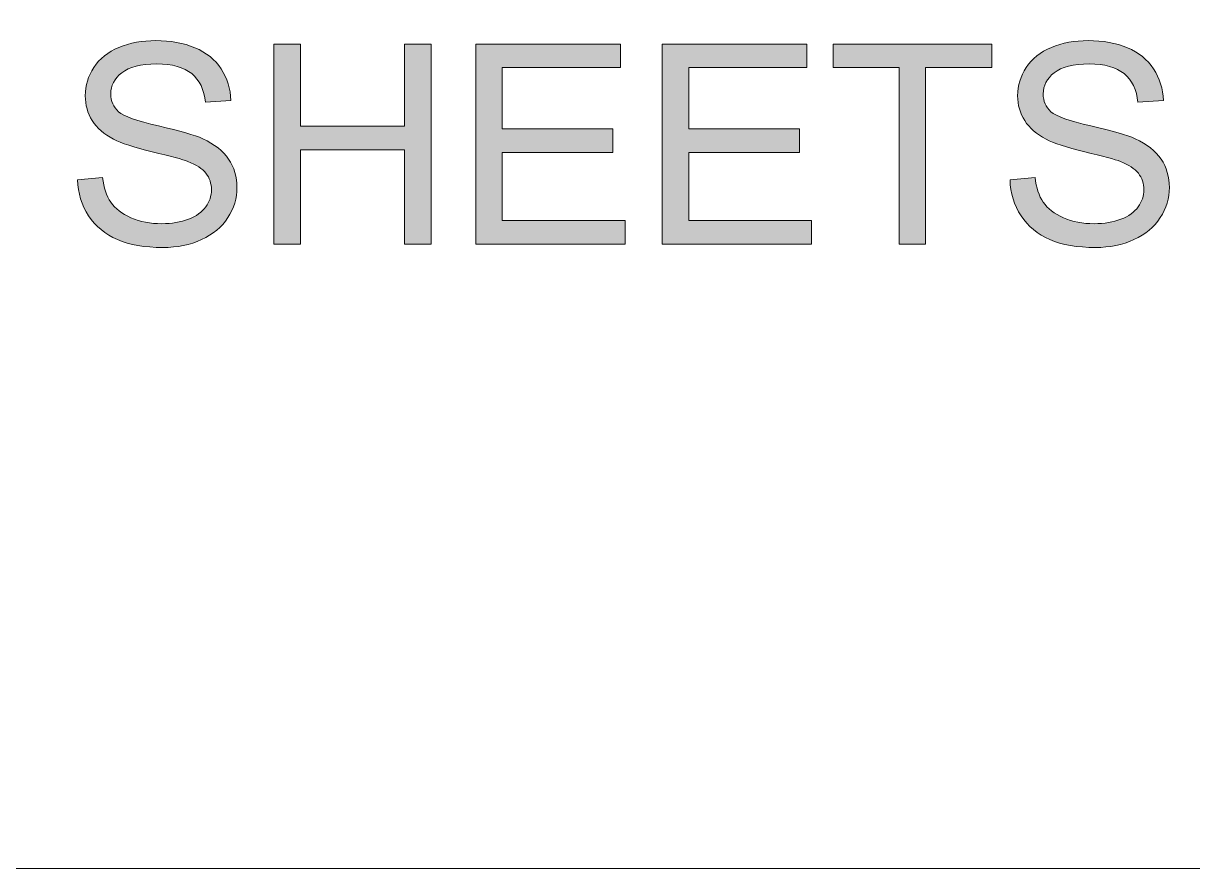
# Model space of a CAD drawing. Header units: inches. Extents: x -6.9 to 58.7, y -33.3 to 13.5.
# Drawn here: x 5.29 to 12.26, y -33.35 to -28.31 of the extents above; entities that cross this region are included whole.
import ezdxf

# ---------------------------------------------------------------- set-up
doc = ezdxf.new("R2010")
doc.units = ezdxf.units.IN
doc.header["$MEASUREMENT"] = 0
doc.layers.add('Layer 1', color=7, linetype='Continuous', lineweight=0)

# ---------------------------------------------------------------- blocks, each defined once
blk = doc.blocks.new('Block_1')
at = {"layer": 'Layer 1', "true_color": 0x000000, "transparency": 33554687}
h = blk.add_hatch(color=18, dxfattribs=at)
h.dxf.hatch_style = 2
edge = h.paths.add_edge_path()
edge.add_spline(control_points=[(5.6131, -29.241), (5.6131, -29.241), (5.7621, -29.228), (5.7621, -29.228), (5.7691, -29.2877), (5.7855, -29.3366), (5.8113, -29.3749), (5.837, -29.4131), (5.8771, -29.444), (5.9313, -29.4676), (5.9856, -29.4912), (6.0466, -29.503), (6.1144, -29.503), (6.1747, -29.503), (6.2278, -29.4941), (6.2739, -29.4762), (6.32, -29.4583), (6.3544, -29.4337), (6.3769, -29.4025), (6.3994, -29.3713), (6.4107, -29.3373), (6.4107, -29.3004), (6.4107, -29.263), (6.3998, -29.2303), (6.3781, -29.2023), (6.3564, -29.1744), (6.3206, -29.1509), (6.2707, -29.1319), (6.2387, -29.1195), (6.1679, -29.1001), (6.0583, -29.0738), (5.9487, -29.0474), (5.8719, -29.0226), (5.828, -28.9993), (5.771, -28.9695), (5.7286, -28.9324), (5.7006, -28.8882), (5.6727, -28.844), (5.6587, -28.7945), (5.6587, -28.7397), (5.6587, -28.6795), (5.6758, -28.6232), (5.71, -28.5708), (5.7442, -28.5185), (5.7941, -28.4787), (5.8597, -28.4516), (5.9253, -28.4245), (5.9983, -28.4109), (6.0786, -28.4109), (6.167, -28.4109), (6.245, -28.4252), (6.3126, -28.4536), (6.3801, -28.4821), (6.4321, -28.524), (6.4684, -28.5794), (6.5048, -28.6347), (6.5243, -28.6974), (6.527, -28.7674), (6.527, -28.7674), (6.3757, -28.7788), (6.3757, -28.7788), (6.3675, -28.7033), (6.34, -28.6464), (6.2931, -28.6079), (6.2461, -28.5693), (6.1768, -28.5501), (6.0851, -28.5501), (5.9896, -28.5501), (5.9201, -28.5676), (5.8764, -28.6026), (5.8327, -28.6376), (5.8109, -28.6797), (5.8109, -28.7291), (5.8109, -28.772), (5.8263, -28.8072), (5.8573, -28.8349), (5.8877, -28.8626), (5.967, -28.8909), (6.0953, -28.9199), (6.2236, -28.949), (6.3116, -28.9743), (6.3594, -28.996), (6.4288, -29.028), (6.4801, -29.0686), (6.5132, -29.1177), (6.5463, -29.1668), (6.5628, -29.2234), (6.5628, -29.2874), (6.5628, -29.3509), (6.5447, -29.4107), (6.5083, -29.4668), (6.472, -29.523), (6.4197, -29.5667), (6.3517, -29.5978), (6.2836, -29.629), (6.2069, -29.6446), (6.1218, -29.6446), (6.0138, -29.6446), (5.9233, -29.6289), (5.8504, -29.5974), (5.7774, -29.566), (5.7201, -29.5186), (5.6786, -29.4554), (5.6371, -29.3922), (5.6153, -29.3207), (5.6131, -29.241)], knot_values=[0, 0, 0, 0, 1, 1, 1, 2, 2, 2, 3, 3, 3, 4, 4, 4, 5, 5, 5, 6, 6, 6, 7, 7, 7, 8, 8, 8, 9, 9, 9, 10, 10, 10, 11, 11, 11, 12, 12, 12, 13, 13, 13, 14, 14, 14, 15, 15, 15, 16, 16, 16, 17, 17, 17, 18, 18, 18, 19, 19, 19, 20, 20, 20, 21, 21, 21, 22, 22, 22, 23, 23, 23, 24, 24, 24, 25, 25, 25, 26, 26, 26, 27, 27, 27, 28, 28, 28, 29, 29, 29, 30, 30, 30, 31, 31, 31, 32, 32, 32, 33, 33, 33, 34, 34, 34, 35, 35, 35, 35], degree=3, periodic=0)
h = blk.add_hatch(color=18, dxfattribs=at)
h.dxf.hatch_style = 2
edge = h.paths.add_edge_path()
edge.add_spline(control_points=[(11.1698, -29.241), (11.1698, -29.241), (11.3187, -29.228), (11.3187, -29.228), (11.3257, -29.2877), (11.3422, -29.3366), (11.3679, -29.3749), (11.3937, -29.4131), (11.4337, -29.444), (11.488, -29.4676), (11.5422, -29.4912), (11.6032, -29.503), (11.6711, -29.503), (11.7313, -29.503), (11.7845, -29.4941), (11.8306, -29.4762), (11.8767, -29.4583), (11.911, -29.4337), (11.9335, -29.4025), (11.956, -29.3713), (11.9673, -29.3373), (11.9673, -29.3004), (11.9673, -29.263), (11.9564, -29.2303), (11.9347, -29.2023), (11.913, -29.1744), (11.8772, -29.1509), (11.8273, -29.1319), (11.7953, -29.1195), (11.7245, -29.1001), (11.6149, -29.0738), (11.5053, -29.0474), (11.4286, -29.0226), (11.3846, -28.9993), (11.3277, -28.9695), (11.2852, -28.9324), (11.2573, -28.8882), (11.2293, -28.844), (11.2153, -28.7945), (11.2153, -28.7397), (11.2153, -28.6795), (11.2324, -28.6232), (11.2666, -28.5708), (11.3008, -28.5185), (11.3507, -28.4787), (11.4164, -28.4516), (11.482, -28.4245), (11.555, -28.4109), (11.6353, -28.4109), (11.7237, -28.4109), (11.8017, -28.4252), (11.8692, -28.4536), (11.9368, -28.4821), (11.9887, -28.524), (12.0251, -28.5794), (12.0614, -28.6347), (12.0809, -28.6974), (12.0837, -28.7674), (12.0837, -28.7674), (11.9323, -28.7788), (11.9323, -28.7788), (11.9242, -28.7033), (11.8966, -28.6464), (11.8497, -28.6079), (11.8028, -28.5693), (11.7335, -28.5501), (11.6418, -28.5501), (11.5463, -28.5501), (11.4767, -28.5676), (11.433, -28.6026), (11.3894, -28.6376), (11.3675, -28.6797), (11.3675, -28.7291), (11.3675, -28.772), (11.383, -28.8072), (11.4139, -28.8349), (11.4443, -28.8626), (11.5236, -28.8909), (11.652, -28.9199), (11.7802, -28.949), (11.8683, -28.9743), (11.916, -28.996), (11.9855, -29.028), (12.0367, -29.0686), (12.0698, -29.1177), (12.1029, -29.1668), (12.1195, -29.2234), (12.1195, -29.2874), (12.1195, -29.3509), (12.1013, -29.4107), (12.065, -29.4668), (12.0286, -29.523), (11.9764, -29.5667), (11.9083, -29.5978), (11.8402, -29.629), (11.7636, -29.6446), (11.6784, -29.6446), (11.5704, -29.6446), (11.48, -29.6289), (11.407, -29.5974), (11.334, -29.566), (11.2768, -29.5186), (11.2353, -29.4554), (11.1938, -29.3922), (11.1719, -29.3207), (11.1698, -29.241)], knot_values=[0, 0, 0, 0, 1, 1, 1, 2, 2, 2, 3, 3, 3, 4, 4, 4, 5, 5, 5, 6, 6, 6, 7, 7, 7, 8, 8, 8, 9, 9, 9, 10, 10, 10, 11, 11, 11, 12, 12, 12, 13, 13, 13, 14, 14, 14, 15, 15, 15, 16, 16, 16, 17, 17, 17, 18, 18, 18, 19, 19, 19, 20, 20, 20, 21, 21, 21, 22, 22, 22, 23, 23, 23, 24, 24, 24, 25, 25, 25, 26, 26, 26, 27, 27, 27, 28, 28, 28, 29, 29, 29, 30, 30, 30, 31, 31, 31, 32, 32, 32, 33, 33, 33, 34, 34, 34, 35, 35, 35, 35], degree=3, periodic=0)
h = blk.add_hatch(color=18, dxfattribs=at)
h.dxf.hatch_style = 2
edge = h.paths.add_edge_path()
edge.add_spline(control_points=[(6.7834, -29.6243), (6.7834, -29.6243), (6.7834, -28.4313), (6.7834, -28.4313), (6.7834, -28.4313), (6.9413, -28.4313), (6.9413, -28.4313), (6.9413, -28.4313), (6.9413, -28.9212), (6.9413, -28.9212), (6.9413, -28.9212), (7.5614, -28.9212), (7.5614, -28.9212), (7.5614, -28.9212), (7.5614, -28.4313), (7.5614, -28.4313), (7.5614, -28.4313), (7.7193, -28.4313), (7.7193, -28.4313), (7.7193, -28.4313), (7.7193, -29.6243), (7.7193, -29.6243), (7.7193, -29.6243), (7.5614, -29.6243), (7.5614, -29.6243), (7.5614, -29.6243), (7.5614, -29.062), (7.5614, -29.062), (7.5614, -29.062), (6.9413, -29.062), (6.9413, -29.062), (6.9413, -29.062), (6.9413, -29.6243), (6.9413, -29.6243), (6.9413, -29.6243), (6.7834, -29.6243), (6.7834, -29.6243)], knot_values=[0, 0, 0, 0, 1, 1, 1, 2, 2, 2, 3, 3, 3, 4, 4, 4, 5, 5, 5, 6, 6, 6, 7, 7, 7, 8, 8, 8, 9, 9, 9, 10, 10, 10, 11, 11, 11, 12, 12, 12, 12], degree=3, periodic=0)
h = blk.add_hatch(color=18, dxfattribs=at)
h.dxf.hatch_style = 2
edge = h.paths.add_edge_path()
edge.add_spline(control_points=[(7.9854, -29.6243), (7.9854, -29.6243), (7.9854, -28.4313), (7.9854, -28.4313), (7.9854, -28.4313), (8.848, -28.4313), (8.848, -28.4313), (8.848, -28.4313), (8.848, -28.572), (8.848, -28.572), (8.848, -28.572), (8.1432, -28.572), (8.1432, -28.572), (8.1432, -28.572), (8.1432, -28.9374), (8.1432, -28.9374), (8.1432, -28.9374), (8.8032, -28.9374), (8.8032, -28.9374), (8.8032, -28.9374), (8.8032, -29.0774), (8.8032, -29.0774), (8.8032, -29.0774), (8.1432, -29.0774), (8.1432, -29.0774), (8.1432, -29.0774), (8.1432, -29.4835), (8.1432, -29.4835), (8.1432, -29.4835), (8.8757, -29.4835), (8.8757, -29.4835), (8.8757, -29.4835), (8.8757, -29.6243), (8.8757, -29.6243), (8.8757, -29.6243), (7.9854, -29.6243), (7.9854, -29.6243)], knot_values=[0, 0, 0, 0, 1, 1, 1, 2, 2, 2, 3, 3, 3, 4, 4, 4, 5, 5, 5, 6, 6, 6, 7, 7, 7, 8, 8, 8, 9, 9, 9, 10, 10, 10, 11, 11, 11, 12, 12, 12, 12], degree=3, periodic=0)
h = blk.add_hatch(color=18, dxfattribs=at)
h.dxf.hatch_style = 2
edge = h.paths.add_edge_path()
edge.add_spline(control_points=[(9.097, -29.6243), (9.097, -29.6243), (9.097, -28.4313), (9.097, -28.4313), (9.097, -28.4313), (9.9596, -28.4313), (9.9596, -28.4313), (9.9596, -28.4313), (9.9596, -28.572), (9.9596, -28.572), (9.9596, -28.572), (9.2549, -28.572), (9.2549, -28.572), (9.2549, -28.572), (9.2549, -28.9374), (9.2549, -28.9374), (9.2549, -28.9374), (9.9149, -28.9374), (9.9149, -28.9374), (9.9149, -28.9374), (9.9149, -29.0774), (9.9149, -29.0774), (9.9149, -29.0774), (9.2549, -29.0774), (9.2549, -29.0774), (9.2549, -29.0774), (9.2549, -29.4835), (9.2549, -29.4835), (9.2549, -29.4835), (9.9873, -29.4835), (9.9873, -29.4835), (9.9873, -29.4835), (9.9873, -29.6243), (9.9873, -29.6243), (9.9873, -29.6243), (9.097, -29.6243), (9.097, -29.6243)], knot_values=[0, 0, 0, 0, 1, 1, 1, 2, 2, 2, 3, 3, 3, 4, 4, 4, 5, 5, 5, 6, 6, 6, 7, 7, 7, 8, 8, 8, 9, 9, 9, 10, 10, 10, 11, 11, 11, 12, 12, 12, 12], degree=3, periodic=0)
h = blk.add_hatch(color=18, dxfattribs=at)
h.dxf.hatch_style = 2
edge = h.paths.add_edge_path()
edge.add_spline(control_points=[(10.509, -29.6243), (10.509, -29.6243), (10.509, -28.572), (10.509, -28.572), (10.509, -28.572), (10.1159, -28.572), (10.1159, -28.572), (10.1159, -28.572), (10.1159, -28.4313), (10.1159, -28.4313), (10.1159, -28.4313), (11.0615, -28.4313), (11.0615, -28.4313), (11.0615, -28.4313), (11.0615, -28.572), (11.0615, -28.572), (11.0615, -28.572), (10.6668, -28.572), (10.6668, -28.572), (10.6668, -28.572), (10.6668, -29.6243), (10.6668, -29.6243), (10.6668, -29.6243), (10.509, -29.6243), (10.509, -29.6243)], knot_values=[0, 0, 0, 0, 1, 1, 1, 2, 2, 2, 3, 3, 3, 4, 4, 4, 5, 5, 5, 6, 6, 6, 7, 7, 7, 8, 8, 8, 8], degree=3, periodic=0)
at = {"layer": 'Layer 1'}
for points, knots in [([(5.6131, -29.241), (5.6131, -29.241), (5.7621, -29.228), (5.7621, -29.228), (5.7691, -29.2877), (5.7855, -29.3366), (5.8113, -29.3749), (5.837, -29.4131), (5.8771, -29.444), (5.9313, -29.4676), (5.9856, -29.4912), (6.0466, -29.503), (6.1144, -29.503), (6.1747, -29.503), (6.2278, -29.4941), (6.2739, -29.4762), (6.32, -29.4583), (6.3544, -29.4337), (6.3769, -29.4025), (6.3994, -29.3713), (6.4107, -29.3373), (6.4107, -29.3004), (6.4107, -29.263), (6.3998, -29.2303), (6.3781, -29.2023), (6.3564, -29.1744), (6.3206, -29.1509), (6.2707, -29.1319), (6.2387, -29.1195), (6.1679, -29.1001), (6.0583, -29.0738), (5.9487, -29.0474), (5.8719, -29.0226), (5.828, -28.9993), (5.771, -28.9695), (5.7286, -28.9324), (5.7006, -28.8882), (5.6727, -28.844), (5.6587, -28.7945), (5.6587, -28.7397), (5.6587, -28.6795), (5.6758, -28.6232), (5.71, -28.5708), (5.7442, -28.5185), (5.7941, -28.4787), (5.8597, -28.4516), (5.9253, -28.4245), (5.9983, -28.4109), (6.0786, -28.4109), (6.167, -28.4109), (6.245, -28.4252), (6.3126, -28.4536), (6.3801, -28.4821), (6.4321, -28.524), (6.4684, -28.5794), (6.5048, -28.6347), (6.5243, -28.6974), (6.527, -28.7674), (6.527, -28.7674), (6.3757, -28.7788), (6.3757, -28.7788), (6.3675, -28.7033), (6.34, -28.6464), (6.2931, -28.6079), (6.2461, -28.5693), (6.1768, -28.5501), (6.0851, -28.5501), (5.9896, -28.5501), (5.9201, -28.5676), (5.8764, -28.6026), (5.8327, -28.6376), (5.8109, -28.6797), (5.8109, -28.7291), (5.8109, -28.772), (5.8263, -28.8072), (5.8573, -28.8349), (5.8877, -28.8626), (5.967, -28.8909), (6.0953, -28.9199), (6.2236, -28.949), (6.3116, -28.9743), (6.3594, -28.996), (6.4288, -29.028), (6.4801, -29.0686), (6.5132, -29.1177), (6.5463, -29.1668), (6.5628, -29.2234), (6.5628, -29.2874), (6.5628, -29.3509), (6.5447, -29.4107), (6.5083, -29.4668), (6.472, -29.523), (6.4197, -29.5667), (6.3517, -29.5978), (6.2836, -29.629), (6.2069, -29.6446), (6.1218, -29.6446), (6.0138, -29.6446), (5.9233, -29.6289), (5.8504, -29.5974), (5.7774, -29.566), (5.7201, -29.5186), (5.6786, -29.4554), (5.6371, -29.3922), (5.6153, -29.3207), (5.6131, -29.241)], [0, 0, 0, 0, 1, 1, 1, 2, 2, 2, 3, 3, 3, 4, 4, 4, 5, 5, 5, 6, 6, 6, 7, 7, 7, 8, 8, 8, 9, 9, 9, 10, 10, 10, 11, 11, 11, 12, 12, 12, 13, 13, 13, 14, 14, 14, 15, 15, 15, 16, 16, 16, 17, 17, 17, 18, 18, 18, 19, 19, 19, 20, 20, 20, 21, 21, 21, 22, 22, 22, 23, 23, 23, 24, 24, 24, 25, 25, 25, 26, 26, 26, 27, 27, 27, 28, 28, 28, 29, 29, 29, 30, 30, 30, 31, 31, 31, 32, 32, 32, 33, 33, 33, 34, 34, 34, 35, 35, 35, 35]), ([(11.1698, -29.241), (11.1698, -29.241), (11.3187, -29.228), (11.3187, -29.228), (11.3257, -29.2877), (11.3422, -29.3366), (11.3679, -29.3749), (11.3937, -29.4131), (11.4337, -29.444), (11.488, -29.4676), (11.5422, -29.4912), (11.6032, -29.503), (11.6711, -29.503), (11.7313, -29.503), (11.7845, -29.4941), (11.8306, -29.4762), (11.8767, -29.4583), (11.911, -29.4337), (11.9335, -29.4025), (11.956, -29.3713), (11.9673, -29.3373), (11.9673, -29.3004), (11.9673, -29.263), (11.9564, -29.2303), (11.9347, -29.2023), (11.913, -29.1744), (11.8772, -29.1509), (11.8273, -29.1319), (11.7953, -29.1195), (11.7245, -29.1001), (11.6149, -29.0738), (11.5053, -29.0474), (11.4286, -29.0226), (11.3846, -28.9993), (11.3277, -28.9695), (11.2852, -28.9324), (11.2573, -28.8882), (11.2293, -28.844), (11.2153, -28.7945), (11.2153, -28.7397), (11.2153, -28.6795), (11.2324, -28.6232), (11.2666, -28.5708), (11.3008, -28.5185), (11.3507, -28.4787), (11.4164, -28.4516), (11.482, -28.4245), (11.555, -28.4109), (11.6353, -28.4109), (11.7237, -28.4109), (11.8017, -28.4252), (11.8692, -28.4536), (11.9368, -28.4821), (11.9887, -28.524), (12.0251, -28.5794), (12.0614, -28.6347), (12.0809, -28.6974), (12.0837, -28.7674), (12.0837, -28.7674), (11.9323, -28.7788), (11.9323, -28.7788), (11.9242, -28.7033), (11.8966, -28.6464), (11.8497, -28.6079), (11.8028, -28.5693), (11.7335, -28.5501), (11.6418, -28.5501), (11.5463, -28.5501), (11.4767, -28.5676), (11.433, -28.6026), (11.3894, -28.6376), (11.3675, -28.6797), (11.3675, -28.7291), (11.3675, -28.772), (11.383, -28.8072), (11.4139, -28.8349), (11.4443, -28.8626), (11.5236, -28.8909), (11.652, -28.9199), (11.7802, -28.949), (11.8683, -28.9743), (11.916, -28.996), (11.9855, -29.028), (12.0367, -29.0686), (12.0698, -29.1177), (12.1029, -29.1668), (12.1195, -29.2234), (12.1195, -29.2874), (12.1195, -29.3509), (12.1013, -29.4107), (12.065, -29.4668), (12.0286, -29.523), (11.9764, -29.5667), (11.9083, -29.5978), (11.8402, -29.629), (11.7636, -29.6446), (11.6784, -29.6446), (11.5704, -29.6446), (11.48, -29.6289), (11.407, -29.5974), (11.334, -29.566), (11.2768, -29.5186), (11.2353, -29.4554), (11.1938, -29.3922), (11.1719, -29.3207), (11.1698, -29.241)], [0, 0, 0, 0, 1, 1, 1, 2, 2, 2, 3, 3, 3, 4, 4, 4, 5, 5, 5, 6, 6, 6, 7, 7, 7, 8, 8, 8, 9, 9, 9, 10, 10, 10, 11, 11, 11, 12, 12, 12, 13, 13, 13, 14, 14, 14, 15, 15, 15, 16, 16, 16, 17, 17, 17, 18, 18, 18, 19, 19, 19, 20, 20, 20, 21, 21, 21, 22, 22, 22, 23, 23, 23, 24, 24, 24, 25, 25, 25, 26, 26, 26, 27, 27, 27, 28, 28, 28, 29, 29, 29, 30, 30, 30, 31, 31, 31, 32, 32, 32, 33, 33, 33, 34, 34, 34, 35, 35, 35, 35]), ([(6.7834, -29.6243), (6.7834, -29.6243), (6.7834, -28.4313), (6.7834, -28.4313), (6.7834, -28.4313), (6.9413, -28.4313), (6.9413, -28.4313), (6.9413, -28.4313), (6.9413, -28.9212), (6.9413, -28.9212), (6.9413, -28.9212), (7.5614, -28.9212), (7.5614, -28.9212), (7.5614, -28.9212), (7.5614, -28.4313), (7.5614, -28.4313), (7.5614, -28.4313), (7.7193, -28.4313), (7.7193, -28.4313), (7.7193, -28.4313), (7.7193, -29.6243), (7.7193, -29.6243), (7.7193, -29.6243), (7.5614, -29.6243), (7.5614, -29.6243), (7.5614, -29.6243), (7.5614, -29.062), (7.5614, -29.062), (7.5614, -29.062), (6.9413, -29.062), (6.9413, -29.062), (6.9413, -29.062), (6.9413, -29.6243), (6.9413, -29.6243), (6.9413, -29.6243), (6.7834, -29.6243), (6.7834, -29.6243)], [0, 0, 0, 0, 1, 1, 1, 2, 2, 2, 3, 3, 3, 4, 4, 4, 5, 5, 5, 6, 6, 6, 7, 7, 7, 8, 8, 8, 9, 9, 9, 10, 10, 10, 11, 11, 11, 12, 12, 12, 12]), ([(7.9854, -29.6243), (7.9854, -29.6243), (7.9854, -28.4313), (7.9854, -28.4313), (7.9854, -28.4313), (8.848, -28.4313), (8.848, -28.4313), (8.848, -28.4313), (8.848, -28.572), (8.848, -28.572), (8.848, -28.572), (8.1432, -28.572), (8.1432, -28.572), (8.1432, -28.572), (8.1432, -28.9374), (8.1432, -28.9374), (8.1432, -28.9374), (8.8032, -28.9374), (8.8032, -28.9374), (8.8032, -28.9374), (8.8032, -29.0774), (8.8032, -29.0774), (8.8032, -29.0774), (8.1432, -29.0774), (8.1432, -29.0774), (8.1432, -29.0774), (8.1432, -29.4835), (8.1432, -29.4835), (8.1432, -29.4835), (8.8757, -29.4835), (8.8757, -29.4835), (8.8757, -29.4835), (8.8757, -29.6243), (8.8757, -29.6243), (8.8757, -29.6243), (7.9854, -29.6243), (7.9854, -29.6243)], [0, 0, 0, 0, 1, 1, 1, 2, 2, 2, 3, 3, 3, 4, 4, 4, 5, 5, 5, 6, 6, 6, 7, 7, 7, 8, 8, 8, 9, 9, 9, 10, 10, 10, 11, 11, 11, 12, 12, 12, 12]), ([(9.097, -29.6243), (9.097, -29.6243), (9.097, -28.4313), (9.097, -28.4313), (9.097, -28.4313), (9.9596, -28.4313), (9.9596, -28.4313), (9.9596, -28.4313), (9.9596, -28.572), (9.9596, -28.572), (9.9596, -28.572), (9.2549, -28.572), (9.2549, -28.572), (9.2549, -28.572), (9.2549, -28.9374), (9.2549, -28.9374), (9.2549, -28.9374), (9.9149, -28.9374), (9.9149, -28.9374), (9.9149, -28.9374), (9.9149, -29.0774), (9.9149, -29.0774), (9.9149, -29.0774), (9.2549, -29.0774), (9.2549, -29.0774), (9.2549, -29.0774), (9.2549, -29.4835), (9.2549, -29.4835), (9.2549, -29.4835), (9.9873, -29.4835), (9.9873, -29.4835), (9.9873, -29.4835), (9.9873, -29.6243), (9.9873, -29.6243), (9.9873, -29.6243), (9.097, -29.6243), (9.097, -29.6243)], [0, 0, 0, 0, 1, 1, 1, 2, 2, 2, 3, 3, 3, 4, 4, 4, 5, 5, 5, 6, 6, 6, 7, 7, 7, 8, 8, 8, 9, 9, 9, 10, 10, 10, 11, 11, 11, 12, 12, 12, 12]), ([(10.509, -29.6243), (10.509, -29.6243), (10.509, -28.572), (10.509, -28.572), (10.509, -28.572), (10.1159, -28.572), (10.1159, -28.572), (10.1159, -28.572), (10.1159, -28.4313), (10.1159, -28.4313), (10.1159, -28.4313), (11.0615, -28.4313), (11.0615, -28.4313), (11.0615, -28.4313), (11.0615, -28.572), (11.0615, -28.572), (11.0615, -28.572), (10.6668, -28.572), (10.6668, -28.572), (10.6668, -28.572), (10.6668, -29.6243), (10.6668, -29.6243), (10.6668, -29.6243), (10.509, -29.6243), (10.509, -29.6243)], [0, 0, 0, 0, 1, 1, 1, 2, 2, 2, 3, 3, 3, 4, 4, 4, 5, 5, 5, 6, 6, 6, 7, 7, 7, 8, 8, 8, 8])]:
    blk.add_open_spline(points, degree=3, knots=knots, dxfattribs=at)
blk = doc.blocks.new('Block_0')
at = {"layer": 'Layer 1'}
blk.add_blockref('Block_1', (0, 0), dxfattribs=at)

msp = doc.modelspace()

# ---------------------------------------------------------------- linework, layer by layer
at = {"layer": 'Layer 1', "color": 18, "lineweight": 5, "true_color": 0x000000}
msp.add_lwpolyline([(58.7185, -33.3487), (-6.8687, -33.3487), (-6.8687, -23.2677), (58.7185, -23.2677)], close=True, dxfattribs=at)

# ---------------------------------------------------------------- block references
at = {"layer": 'Layer 1'}
msp.add_blockref('Block_0', (0, 0), dxfattribs=at)

doc.saveas('drawing.dxf')
